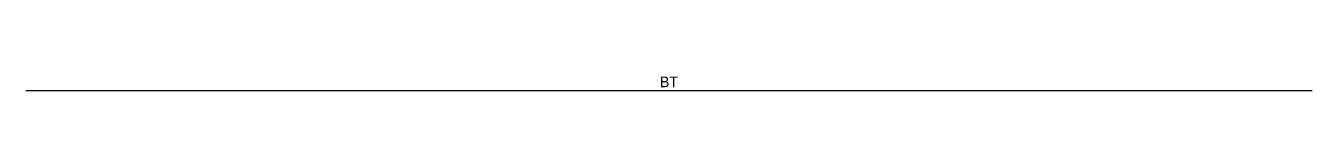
# Model space of a CAD drawing. Extents: x 6 to 18, y 0 to 0.1.
import ezdxf
from ezdxf.enums import TextEntityAlignment as Align

# ---------------------------------------------------------------- set-up
doc = ezdxf.new("R2010")
doc.units = 0
doc.header["$LTSCALE"] = 18
doc.header["$MEASUREMENT"] = 0

msp = doc.modelspace()

# ---------------------------------------------------------------- linework, layer by layer
msp.add_line((6, 0), (18, 0))

# ---------------------------------------------------------------- texts
msp.add_attdef('BT', text='*B*', height=0.0984).set_placement((12, 0), align=Align.BOTTOM_CENTER)

doc.saveas('drawing.dxf')
